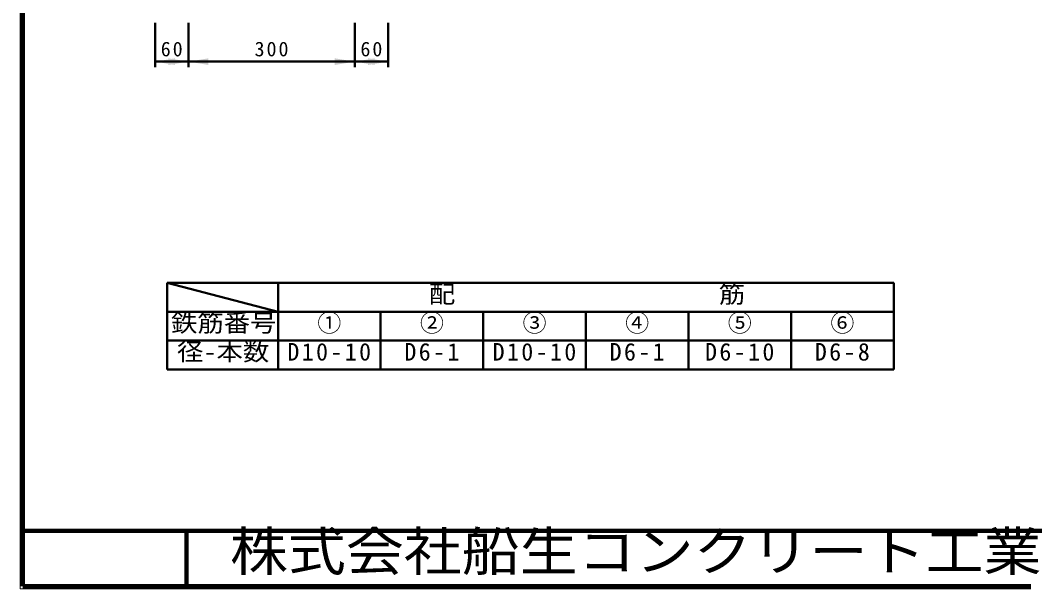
# Model space of a CAD drawing. Units: millimetres, scale not verified. Extents: x 100 to 4105, y 100 to 2870.
# Drawn here: x 100 to 1910, y 100 to 1126 of the extents above; entities that cross this region are included whole.
import ezdxf
from ezdxf.enums import TextEntityAlignment as Align

# ---------------------------------------------------------------- set-up
doc = ezdxf.new("R2010")
doc.units = ezdxf.units.MM
doc.header["$LTSCALE"] = 5
doc.layers.add('V-nasSTD', color=7, linetype='Continuous', lineweight=50)
doc.styles.add('ＭＳ ゴシック', font='')
doc.styles.get('ＭＳ ゴシック').set_extended_font_data('MS Gothic')

msp = doc.modelspace()

# ---------------------------------------------------------------- hatches: boundary and pattern name
at = {"layer": 'V-nasSTD'}
for points in [[(379.398, 1057.154), (343.398, 1051.154), (379.398, 1045.154)], [(367.398, 1045.154), (403.398, 1051.154), (367.398, 1057.154)], [(439.398, 1057.154), (403.398, 1051.154), (439.398, 1045.154)], [(667.398, 1045.154), (703.398, 1051.154), (667.398, 1057.154)], [(739.398, 1057.154), (703.398, 1051.154), (739.398, 1045.154)], [(727.398, 1045.154), (763.398, 1051.154), (727.398, 1057.154)]]:
    msp.add_hatch(color=256, dxfattribs=at).paths.add_polyline_path(points)

# ---------------------------------------------------------------- linework, layer by layer
at = {"layer": 'V-nasSTD', "lineweight": 100}
for p, q in [((105, 2865), (105, 105)), ((105, 205), (4100, 205)), ((400, 205), (400, 105)), ((105, 105), (4100, 105))]:
    msp.add_line(p, q, dxfattribs=at)
at = {"layer": 'V-nasSTD'}
for p, q in [((343.398, 1121.154), (343.398, 1041.154)), ((403.398, 1121.154), (403.398, 1041.154)), ((703.398, 1121.154), (703.398, 1041.154)), ((763.398, 1121.154), (763.398, 1041.154)), ((343.398, 1051.154), (403.398, 1051.154)), ((403.398, 1051.154), (703.398, 1051.154)), ((703.398, 1051.154), (763.398, 1051.154)), ((365, 652), (365, 600)), ((565, 652), (365, 652)), ((365, 652), (565, 600)), ((565, 600), (565, 652)), ((750, 652), (565, 652)), ((935, 652), (750, 652)), ((1120, 652), (935, 652)), ((1305, 652), (1120, 652)), ((1490, 652), (1305, 652)), ((1675, 652), (1490, 652)), ((1675, 600), (1675, 652)), ((365, 600), (530, 600)), ((365, 600), (365, 548)), ((565, 600), (365, 600)), ((565, 600), (750, 600)), ((565, 548), (565, 600)), ((565, 600), (565, 548)), ((750, 600), (935, 600)), ((750, 548), (750, 600)), ((750, 600), (750, 548)), ((935, 600), (1120, 600)), ((935, 548), (935, 600)), ((935, 600), (935, 548)), ((1120, 548), (1120, 600)), ((1120, 600), (1120, 548)), ((1305, 600), (1120, 600)), ((1305, 548), (1305, 600)), ((1305, 600), (1490, 600)), ((1305, 548), (1305, 600)), ((1305, 600), (1305, 548)), ((1490, 548), (1490, 600)), ((1490, 548), (1490, 600)), ((1490, 600), (1675, 600)), ((1490, 548), (1490, 600)), ((1490, 600), (1490, 548)), ((1675, 548), (1675, 600)), ((1675, 548), (1675, 600)), ((1675, 600), (1675, 548)), ((365, 548), (365, 496)), ((565, 548), (365, 548)), ((565, 548), (750, 548)), ((565, 496), (565, 548)), ((565, 548), (565, 496)), ((750, 548), (935, 548)), ((750, 496), (750, 548)), ((750, 548), (750, 496)), ((935, 548), (1120, 548)), ((935, 496), (935, 548)), ((935, 548), (935, 496)), ((1120, 496), (1120, 548)), ((1120, 548), (1120, 496)), ((1120, 548), (1305, 548)), ((1305, 496), (1305, 548)), ((1305, 548), (1490, 548)), ((1305, 496), (1305, 548)), ((1305, 548), (1305, 496)), ((1490, 496), (1490, 548)), ((1490, 496), (1490, 548)), ((1490, 548), (1675, 548)), ((1490, 496), (1490, 548)), ((1490, 548), (1490, 496)), ((1675, 496), (1675, 548)), ((1675, 496), (1675, 548)), ((1675, 548), (1675, 496)), ((365, 496), (565, 496)), ((565, 496), (750, 496)), ((750, 496), (935, 496)), ((935, 496), (1120, 496)), ((1120, 496), (1305, 496)), ((1305, 496), (1490, 496)), ((1490, 496), (1675, 496))]:
    msp.add_line(p, q, dxfattribs=at)
at = {"layer": 'V-nasSTD', "lineweight": 13}
msp.add_lwpolyline([(100, 100), (100, 2870), (4105, 2870), (4105, 100)], close=True, dxfattribs=at)

# ---------------------------------------------------------------- texts
at = {"layer": 'V-nasSTD', "style": 'ＭＳ ゴシック', "width": 1.1}
for s, height, p in [('配\u3000\u3000\u3000\u3000\u3000\u3000\u3000\u3000\u3000\u3000筋', 31.67, (837.04, 647.6)), ('鉄筋番号', 31.67, (372.12, 595.6)), ('径-本数', 31.67, (382.92, 543.6)), ('株式会社船生コンクリート工業', 69.65, (478.279, 202.55))]:
    msp.add_text(s, height=height, dxfattribs=at).set_placement(p, align=Align.TOP_LEFT)
at = {"layer": 'V-nasSTD', "style": 'ＭＳ ゴシック'}
for s, p in [('①', (635.9, 595.6)), ('②', (820.9, 595.6)), ('③', (1005.9, 595.6)), ('④', (1190.9, 595.6)), ('⑤', (1375.9, 595.6)), ('⑥', (1560.9, 595.6))]:
    msp.add_text(s, height=31.67, dxfattribs=at).set_placement(p, align=Align.TOP_LEFT)
at = {"layer": 'V-nasSTD', "attachment_point": 1, "style": 'ＭＳ ゴシック'}
for s, insert, char_height in [('\\T1.2;60', (353.598, 1087.154), 26.39), ('\\T1.2;300', (522.798, 1087.154), 26.39), ('\\T1.2;60', (713.598, 1087.154), 26.39), ('\\T1.2;D10-10', (581.9, 543.6), 31.67), ('\\T1.2;D6-1', (792.82, 543.6), 31.67), ('\\T1.2;D10-10', (951.9, 543.6), 31.67), ('\\T1.2;D6-1', (1162.82, 543.6), 31.67), ('\\T1.2;D6-10', (1334.86, 543.6), 31.67), ('\\T1.2;D6-8', (1532.82, 543.6), 31.67)]:
    msp.add_mtext(s, dxfattribs=dict(at, insert=insert, char_height=char_height))

doc.saveas('drawing.dxf')
